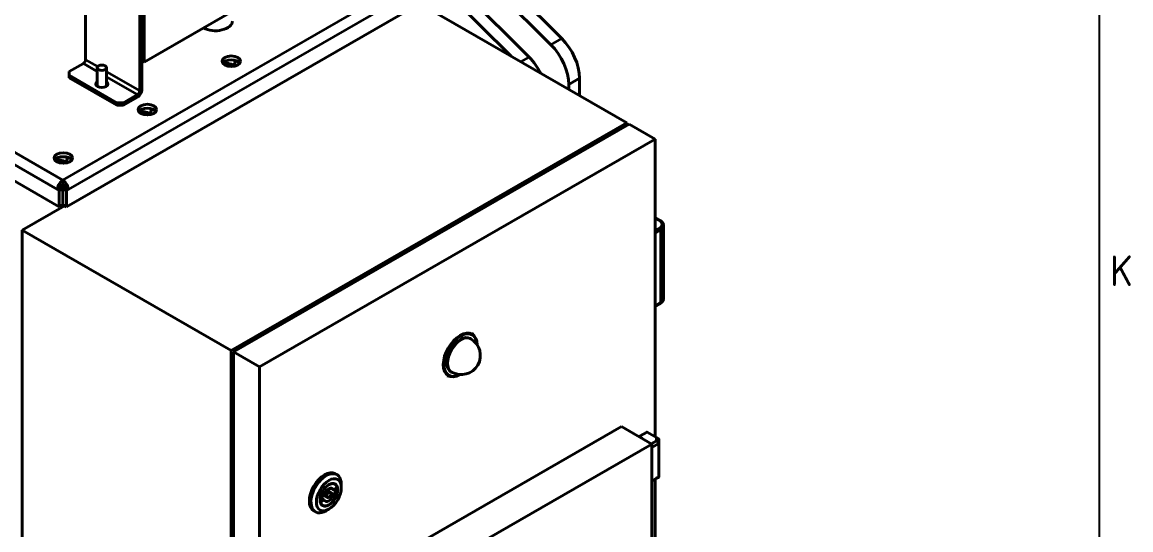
# Model space of a CAD drawing. Header units: millimetres. Extents: x 0 to 5945, y 0 to 4205.
# Drawn here: x 5493.7 to 5855.4, y 3594.8 to 3760.4 of the extents above; entities that cross this region are included whole.
import ezdxf

# ---------------------------------------------------------------- set-up
doc = ezdxf.new("R2010")
doc.units = ezdxf.units.MM
doc.header["$LTSCALE"] = 5
doc.layers.get('0').update_dxf_attribs({"color": 3, "lineweight": 25})
for name, color, linetype, lineweight in [('가시적인 것(ISO)', 3, 'Continuous', 40), ('가시적인 좁은 것(ISO)', 3, 'Continuous', 35), ('경계(ISO)', 7, 'Continuous', 25)]:
    doc.layers.add(name, color=color, linetype=linetype, lineweight=lineweight)
doc.styles.add('문자 텍스트_PSTEK_POSCO', font='isocp.shx')

# ---------------------------------------------------------------- blocks, each defined once
blk = doc.blocks.new('경계 Default Border')
at = {"layer": '경계(ISO)', "flags": 128}
blk.add_lwpolyline([(20, 20), (20, 821), (1169, 821), (1169, 20), (20, 20)], dxfattribs=at)
at = {"layer": '경계(ISO)', "color": 2, "insert": (1169.719, 734.865), "char_height": 2, "attachment_point": 7, "style": '문자 텍스트_PSTEK_POSCO'}
blk.add_mtext('K', dxfattribs=at)

msp = doc.modelspace()

# ---------------------------------------------------------------- linework, layer by layer
at = {"layer": '가시적인 것(ISO)'}
for p, q in [((5240.7981, 3852.7725), (5505.7717, 3700.1843)), ((5666.151, 3753.0916), (5631.026, 3788.0999)), ((5634.5616, 3790.1359), (5669.6866, 3755.1276)), ((5514.3527, 3748.213), (5514.3527, 3777.6447)), ((5631.6367, 3776.3717), (5659.08, 3749.0196)), ((5580.1136, 3774.3067), (5533.4446, 3747.4318)), ((5631.6367, 3771.3334), (5508.0844, 3700.1843)), ((5653.1856, 3749.3346), (5631.3052, 3771.1424)), ((5532.0304, 3767.4648), (5532.0304, 3738.0331)), ((5532.7375, 3738.4403), (5532.7375, 3767.872)), ((5533.4446, 3747.4318), (5533.4446, 3768.2792)), ((5623.3105, 3766.5386), (5690.9526, 3727.5861)), ((5532.7375, 3747.839), (5533.4446, 3747.4318)), ((5509.0494, 3744.3415), (5513.6456, 3746.9883)), ((5509.0494, 3743.1199), (5509.0494, 3744.3415)), ((5518.156, 3739.5078), (5518.156, 3745.5836)), ((5521.156, 3739.5078), (5521.156, 3745.5836)), ((5509.0494, 3742.3024), (5509.0494, 3743.1199)), ((5509.0494, 3743.1199), (5524.6057, 3734.1616)), ((5509.0494, 3742.3024), (5524.6057, 3733.3441)), ((5671.9668, 3738.5193), (5671.9668, 3740.1395)), ((5675.5023, 3742.1755), (5675.5023, 3736.4833)), ((5526.7271, 3734.1616), (5531.3233, 3736.8084)), ((5526.7271, 3734.1616), (5524.6057, 3734.1616)), ((5524.6057, 3734.1616), (5524.6057, 3733.3441)), ((5524.6057, 3733.3441), (5526.7271, 3733.3441)), ((5526.7271, 3733.3441), (5531.3233, 3735.9909)), ((5526.7271, 3733.3441), (5526.7271, 3734.1616)), ((5690.9526, 3727.5861), (5561.9056, 3653.2729)), ((5691.6597, 3727.1789), (5562.6127, 3652.8657)), ((5690.9526, 3726.7717), (5690.9526, 3727.5861)), ((5700.145, 3722.2925), (5691.6597, 3727.1789)), ((5571.098, 3647.9793), (5700.145, 3722.2925)), ((5700.145, 3625.2221), (5700.145, 3722.2925)), ((5506.9281, 3707.6043), (5506.9281, 3708.9123)), ((5505.1603, 3705.8505), (5506.2917, 3706.502)), ((5505.7717, 3705.4984), (5505.1603, 3705.8505)), ((5506.9031, 3706.1499), (5505.7717, 3705.4984)), ((5505.7717, 3705.4984), (5505.7717, 3700.1843)), ((5506.9031, 3706.1499), (5506.2917, 3706.502)), ((5507.4894, 3706.4587), (5506.4414, 3707.0623)), ((5506.9031, 3700.8359), (5506.9031, 3706.1499)), ((5506.9031, 3704.3437), (5506.9531, 3704.3149)), ((5507.5645, 3706.502), (5506.9531, 3706.1499)), ((5506.9531, 3700.8359), (5506.9531, 3706.1499)), ((5506.9531, 3706.1499), (5508.0844, 3705.4984)), ((5508.6958, 3705.8505), (5507.5645, 3706.502)), ((5508.6958, 3705.8505), (5508.0844, 3705.4984)), ((5508.0844, 3705.4984), (5508.0844, 3700.1843)), ((5507.4908, 3700.5262), (5493.6698, 3692.5672)), ((5505.7717, 3700.1843), (5506.9031, 3700.8359)), ((5508.0844, 3700.1843), (5506.9531, 3700.8359)), ((5701.8087, 3695.7231), (5700.145, 3696.6812)), ((5702.9379, 3670.3593), (5702.9379, 3694.0682)), ((5493.6698, 3692.5672), (5493.6698, 3414.6012)), ((5493.6698, 3692.5672), (5561.9056, 3653.2729)), ((5700.145, 3667.7464), (5701.8087, 3668.7045)), ((5639.8011, 3657.2394), (5640.0133, 3657.1172)), ((5641.0934, 3658.1323), (5640.3299, 3658.9543)), ((5561.9056, 3653.2729), (5561.9056, 3375.3068)), ((5562.6127, 3374.8996), (5562.6127, 3652.8657)), ((5562.6127, 3652.8657), (5571.098, 3647.9793)), ((5571.098, 3370.0133), (5571.098, 3647.9793)), ((5633.5632, 3646.4071), (5633.7754, 3646.2849)), ((5633.4396, 3644.8412), (5632.3454, 3645.089)), ((5689.1848, 3628.505), (5579.5833, 3565.3897)), ((5689.1848, 3628.505), (5699.0843, 3622.8043)), ((5697.4849, 3626.6965), (5694.9332, 3625.2271)), ((5700.6409, 3624.9365), (5697.5847, 3626.6965)), ((5701.3325, 3624.5361), (5700.6411, 3624.9364)), ((5701.3824, 3624.4495), (5701.3824, 3623.0721)), ((5699.0843, 3622.8043), (5589.4828, 3559.689)), ((5699.0843, 3537.3706), (5699.0843, 3622.8043)), ((5701.3824, 3623.0721), (5701.3824, 3612.1029)), ((5595.3317, 3609.9311), (5595.7216, 3609.7066)), ((5595.8044, 3613.1207), (5596.3348, 3612.8153)), ((5700.6409, 3611.6159), (5699.0843, 3610.7195)), ((5700.145, 3565.1324), (5700.145, 3611.3303)), ((5701.3325, 3612.0164), (5700.6411, 3611.616)), ((5593.1453, 3607.7283), (5594.2245, 3607.1068)), ((5593.4288, 3607.9805), (5594.0221, 3608.3222)), ((5594.3028, 3608.396), (5596.4893, 3607.1369)), ((5595.2936, 3607.8382), (5594.3204, 3608.3986)), ((5595.2936, 3606.4483), (5594.3411, 3606.9968)), ((5596.4893, 3608.5267), (5595.2936, 3607.8382)), ((5596.4893, 3607.1369), (5595.2936, 3606.4483)), ((5597.7913, 3608.5816), (5597.7913, 3609.5996)), ((5590.8938, 3603.9928), (5590.9616, 3603.9537)), ((5592.1573, 3604.6423), (5590.9151, 3605.3576)), ((5590.9172, 3605.3691), (5590.9616, 3605.3436)), ((5590.9616, 3605.3436), (5592.1573, 3606.0321)), ((5590.9616, 3603.9537), (5592.1573, 3604.6423)), ((5591.3394, 3602.9984), (5591.7293, 3602.7739)), ((5592.1201, 3606.0107), (5593.2264, 3605.3736)), ((5588.818, 3600.9885), (5589.3483, 3600.6831)), ((5593.7412, 3601.5484), (5592.8607, 3601.0375))]:
    msp.add_line(p, q, dxfattribs=at)
for centre, radius, start, end in [((5636.8943, 3651.7011), 6.25, 240.064008, 60.064008), ((5694.9831, 3625.1405), 0.1, 119.935992, 137.266348), ((5697.5348, 3626.6099), 0.1, 60.064008, 119.935992), ((5700.591, 3624.8499), 0.1, 59.928412, 60.064008), ((5701.2824, 3624.4495), 0.1, 0, 59.928412), ((5701.2824, 3612.1029), 0.1, 300.071588, 0)]:
    msp.add_arc(centre, radius, start, end, dxfattribs=at)
for centre, major_axis, ratio, start_param, end_param in [((5556.7791, 3760.8298), (5.5, 0), 0.5758617, 3.91818408, 6.28318531), ((5666.6635, 3747.2654), (6.2379, -10.8323), 0.57809312, 0.78733187, 2.00906235), ((5663.128, 3745.2294), (-6.2379, 10.8323), 0.57809312, 3.92892453, 5.150655), ((5513.6456, 3747.8058), (0.499, 0.8666), 0.57809312, 3.92505711, 5.49585344), ((5561.9056, 3746.3897), (3, 0), 0.5758617, 0.38826696, 2.7533257), ((5560.1379, 3745.3638), (-3, 0), 0.5758617, 3.77455889, 5.04334361), ((5560.1379, 3747.4076), (3, 0), 0.5758617, 5.30135424, 6.63880804), ((5656.0569, 3741.1575), (6.2379, -10.8323), 0.57809312, 1.47971002, 2.00906235), ((5519.656, 3740.2696), (2, 0), 0.5758617, 2.41885841, 7.00591955), ((5519.656, 3739.452), (-2, 0), 0.5758617, 5.56045106, 5.9203532), ((5519.656, 3739.452), (2, 0), 0.5758617, 0.36283211, 0.72273425), ((5531.3233, 3737.6259), (0.9981, 1.7332), 0.57809312, 3.92505711, 5.49585344), ((5531.3233, 3737.6259), (0.499, 0.8666), 0.57809312, 3.92505711, 5.49585344), ((5534.5052, 3730.6108), (3, 0), 0.5758617, 0.38826696, 2.7533257), ((5532.7375, 3729.5849), (-3, 0), 0.5758617, 3.77455889, 5.04334361), ((5532.7375, 3731.6288), (3, 0), 0.5758617, 5.30135424, 6.63880804), ((5507.1049, 3714.832), (3, 0), 0.5758617, 0.38826696, 2.7533257), ((5505.3371, 3713.8061), (-3, 0), 0.5758617, 3.77455889, 5.04334361), ((5505.3371, 3715.85), (3, 0), 0.5758617, 5.30135424, 6.63880804), ((5636.58, 3651.8821), (3.8875, 6.7508), 0.57809312, 5.51551356, 10.1924497), ((5636.6822, 3651.8232), (3.7926, 6.586), 0.57809312, 5.54764988, 10.16031338), ((5636.6822, 3651.8232), (3.119, 5.4161), 0.57809312, 0, 3.14159265), ((5592.3112, 3607.0546), (3.4932, 6.0661), 0.57809312, 0, 3.14159265), ((5592.8415, 3606.7492), (3.4932, 6.0661), 0.57809312, 5.49585344, 10.21210983), ((5593.7254, 3606.2402), (1.9961, 3.4663), 0.57809312, 5.70998612, 8.42331341), ((5593.7254, 3606.2402), (-1.9961, -3.4663), 0.57809312, 5.70998612, 8.42331341), ((5593.7254, 3606.2402), (1.1852, 2.0581), 0.57809312, 5.86186575, 8.27143378), ((5593.7254, 3606.2402), (-1.1852, -2.0581), 0.57809312, 5.86186575, 8.27143378), ((5591.4627, 3607.5432), (1.1852, 2.0581), 0.57809312, 3.74747052, 4.1026437)]:
    msp.add_ellipse(centre, major_axis=major_axis, ratio=ratio, start_param=start_param, end_param=end_param, dxfattribs=at)
for centre, major_axis, ratio in [((5561.9056, 3747.6977), (3, 0), 0.5758617), ((5519.656, 3745.5836), (1.5, 0), 0.5758617), ((5534.5052, 3731.9189), (3, 0), 0.5758617), ((5507.1049, 3716.1401), (3, 0), 0.5758617), ((5593.7254, 3606.2402), (2.8694, 4.9829), 0.57809312), ((5593.7254, 3606.2402), (2.0336, 3.5313), 0.57809312), ((5593.7254, 3606.2402), (0.499, 0.8666), 0.57809312)]:
    msp.add_ellipse(centre, major_axis=major_axis, ratio=ratio, dxfattribs=at)
for points, knots in [([(5506.9281, 3708.9123), (5506.3958, 3708.6058), (5505.8692, 3708.0073), (5505.5397, 3707.3342), (5505.4306, 3707.1112), (5505.3423, 3706.8813), (5505.2788, 3706.6545)], [0, 0, 0, 0, 0.575044589, 0.575044589, 0.575044589, 0.76555338, 0.76555338, 0.76555338, 0.76555338]), ([(5506.2917, 3706.502), (5506.2917, 3706.788), (5506.4501, 3707.157), (5506.6775, 3707.4005), (5506.7564, 3707.4851), (5506.8422, 3707.5548), (5506.9281, 3707.6043)], [-1, -1, -1, -1, -0.25762063, -0.25762063, -0.25762063, 0, 0, 0, 0]), ([(5506.9281, 3708.9123), (5507.4603, 3708.6058), (5507.9869, 3708.0073), (5508.3164, 3707.3342), (5508.4256, 3707.1112), (5508.5138, 3706.8813), (5508.5773, 3706.6545)], [0, 0, 0, 0, 0.575044589, 0.575044589, 0.575044589, 0.76555338, 0.76555338, 0.76555338, 0.76555338]), ([(5507.5645, 3706.502), (5507.5645, 3706.788), (5507.406, 3707.157), (5507.1786, 3707.4005), (5507.0997, 3707.4851), (5507.0139, 3707.5548), (5506.9281, 3707.6043)], [-1, -1, -1, -1, -0.25762063, -0.25762063, -0.25762063, 0, 0, 0, 0]), ([(5701.8087, 3695.7231), (5701.9394, 3695.6478), (5702.0622, 3695.5653), (5702.2889, 3695.3857), (5702.3928, 3695.2885), (5702.578, 3695.0792), (5702.6593, 3694.967), (5702.7938, 3694.7285), (5702.847, 3694.6022), (5702.9191, 3694.3399), (5702.9379, 3694.2041), (5702.9379, 3694.0682)], [1.570796327, 1.570796327, 1.570796327, 1.570796327, 1.727875959, 1.727875959, 1.884955592, 1.884955592, 2.042035225, 2.042035225, 2.199114858, 2.199114858, 2.35619449, 2.35619449, 2.35619449, 2.35619449]), ([(5701.8087, 3668.7045), (5701.9394, 3668.7797), (5702.0622, 3668.8622), (5702.2889, 3669.0419), (5702.3928, 3669.1391), (5702.578, 3669.3484), (5702.6593, 3669.4606), (5702.7938, 3669.699), (5702.847, 3669.8254), (5702.9191, 3670.0876), (5702.9379, 3670.2234), (5702.9379, 3670.3593)], [3.141592654, 3.141592654, 3.141592654, 3.141592654, 3.298672286, 3.298672286, 3.455751919, 3.455751919, 3.612831552, 3.612831552, 3.769911184, 3.769911184, 3.926990817, 3.926990817, 3.926990817, 3.926990817])]:
    msp.add_open_spline(points, degree=3, knots=knots, dxfattribs=at)
for points in [[(5505.2788, 3706.6545), (5505.2007, 3706.3755), (5505.1603, 3706.1014), (5505.1603, 3705.8505)], [(5508.5773, 3706.6545), (5508.6554, 3706.3755), (5508.6958, 3706.1014), (5508.6958, 3705.8505)]]:
    msp.add_open_spline(points, degree=3, dxfattribs=at)
at = {"layer": '가시적인 좁은 것(ISO)'}
for p, q in [((5243.1772, 3860.7963), (5506.9281, 3708.9123)), ((5505.1603, 3705.8505), (5241.4095, 3857.7345)), ((5506.9281, 3708.9123), (5629.2575, 3779.3572)), ((5631.0253, 3776.2953), (5508.6958, 3705.8505)), ((5666.151, 3753.0916), (5669.6866, 3755.1276)), ((5514.3527, 3748.213), (5518.2928, 3745.9441)), ((5656.4063, 3747.48), (5659.08, 3749.0196)), ((5518.156, 3744.3909), (5513.6456, 3746.9883)), ((5521.156, 3744.2953), (5532.0304, 3738.0331)), ((5531.3233, 3736.8084), (5521.156, 3742.6633)), ((5671.9668, 3740.1395), (5675.5023, 3742.1755)), ((5531.3233, 3735.9909), (5531.3233, 3736.8084)), ((5532.0304, 3738.0331), (5532.7375, 3738.4403)), ((5506.9281, 3707.6043), (5505.2788, 3706.6545)), ((5508.5773, 3706.6545), (5506.9281, 3707.6043)), ((5700.145, 3696.513), (5701.5592, 3695.6986)), ((5700.145, 3692.441), (5701.5592, 3693.2554)), ((5701.9128, 3692.643), (5700.145, 3691.625)), ((5701.9128, 3692.643), (5701.9128, 3668.9342)), ((5700.145, 3667.9162), (5701.9128, 3668.9342)), ((5697.5348, 3626.6916), (5694.9831, 3625.2222)), ((5694.9831, 3625.2222), (5695.9024, 3624.6929)), ((5700.591, 3624.9316), (5697.5348, 3626.6916)), ((5700.591, 3623.884), (5700.591, 3624.9316)), ((5701.3532, 3624.5073), (5700.6617, 3624.9077)), ((5700.6617, 3623.8601), (5700.6617, 3624.9077)), ((5701.3532, 3624.5073), (5701.3532, 3623.1299)), ((5698.9002, 3622.9103), (5700.591, 3623.884)), ((5698.971, 3622.8696), (5700.641, 3623.8313)), ((5701.3324, 3623.1011), (5699.0843, 3621.8065)), ((5701.3532, 3623.0313), (5699.0843, 3621.7248)), ((5701.3324, 3623.1011), (5700.641, 3623.8313)), ((5701.3532, 3623.1299), (5700.6617, 3623.8601)), ((5701.3532, 3623.0313), (5701.3532, 3612.0622)), ((5701.3532, 3612.0622), (5699.0843, 3610.7557)), ((5701.3324, 3612.0163), (5699.0843, 3610.7217)), ((5700.641, 3611.616), (5699.0843, 3610.7195)), ((5701.3324, 3612.0163), (5700.641, 3611.616))]:
    msp.add_line(p, q, dxfattribs=at)
for centre, major_axis, ratio, start_param, end_param in [((5701.5592, 3695.2898), (0.2495, 0.4333), 0.57809312, 0, 0.78346445), ((5699.4379, 3694.477), (3, 0), 0.5758617, 5.49778714, 7.06858347), ((5701.5592, 3692.8466), (0.2495, -0.4333), 0.57809312, 0.78733187, 2.3581282), ((5699.4379, 3694.0682), (3.5, 0), 0.5758617, 5.49778714, 6.28318531), ((5701.5592, 3669.1378), (0.2495, -0.4333), 0.57809312, 0, 0.78733187), ((5699.4379, 3670.3593), (3.5, 0), 0.5758617, 5.49778714, 6.28318531), ((5636.8943, 3651.7011), (3.119, 5.4161), 0.57809312, 0, 3.14159265), ((5694.9831, 3625.1405), (-0.0499, 0.0867), 0.57809312, 5.49972085, 6.28318531), ((5694.9831, 3625.1405), (-0.0499, -0.0867), 0.57809312, 3.92505711, 4.48902768), ((5695.9024, 3624.6111), (-0.0499, -0.0867), 0.57809312, 3.92505711, 4.48902768), ((5695.7609, 3624.6114), (0.2, 0), 0.5758617, 6.21196525, 7.06858347), ((5697.5348, 3626.6099), (-0.0499, 0.0867), 0.57809312, 5.49972085, 6.28318531), ((5697.5348, 3626.6099), (0.0499, 0.0867), 0.57809312, 0, 0.78346445), ((5700.591, 3624.8499), (0.0499, 0.0867), 0.57809312, 0, 0.78346445), ((5700.591, 3624.8499), (0.1, 0), 0.81754712, 0.78539816, 1.57079633), ((5700.591, 3624.8499), (0.0501, 0.0865), 0.62057873, 5.73716909, 6.28318531), ((5701.2824, 3624.4495), (0.0501, 0.0865), 0.62057873, 5.73716909, 6.28318531), ((5701.2824, 3624.4495), (0.1, 0), 0.81754712, 0, 0.78539816), ((5700.591, 3623.8023), (0.0499, -0.0867), 0.57809312, 1.57273004, 2.3581282), ((5700.591, 3623.8023), (-0.1, 0), 0.81754712, 3.92699082, 4.71238898), ((5700.591, 3623.8023), (0.0726, 0.0688), 0.16097886, 5.30987609, 5.85790449), ((5701.2824, 3623.0721), (0.0726, 0.0688), 0.16097886, 5.30987609, 5.85790449), ((5701.2824, 3623.0721), (-0.0499, 0.0867), 0.57809312, 3.92892453, 4.71432269), ((5701.2824, 3623.0721), (0.1, 0), 0.81754712, 0, 0.78539816), ((5701.2824, 3623.0721), (0.1, 0), 0.5758617, 5.49778714, 6.28318531), ((5701.2824, 3612.1029), (0.0499, -0.0867), 0.57809312, 0.00193371, 0.78733187), ((5701.2824, 3612.1029), (0.0501, -0.0865), 0.62057873, 6.28117313, 6.28318532), ((5701.2824, 3612.1029), (0.1, 0), 0.5758617, 5.49778714, 6.28318531)]:
    msp.add_ellipse(centre, major_axis=major_axis, ratio=ratio, start_param=start_param, end_param=end_param, dxfattribs=at)

# ---------------------------------------------------------------- block references
at = {"xscale": 5, "yscale": 5, "zscale": 5}
msp.add_blockref('경계 Default Border', (0, 0), dxfattribs=at)

doc.saveas('drawing.dxf')
